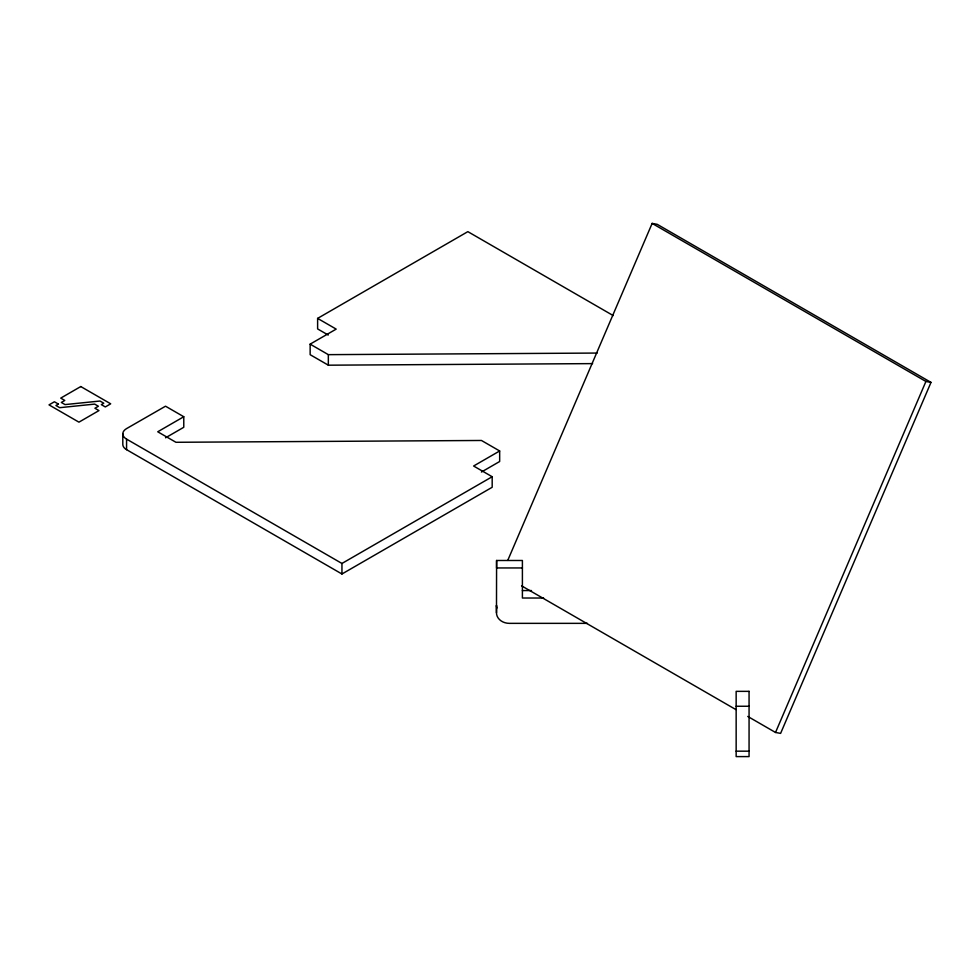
<?xml version="1.0" encoding="UTF-8"?>
<svg xmlns="http://www.w3.org/2000/svg" width="980" height="980" viewBox="0 0 980 980"><rect width="100%" height="100%" fill="white"/><g stroke="black" fill="none" stroke-linecap="round" stroke-linejoin="round"><path stroke-width="1.47" d="M587.424 623.354L509.367 623.354A12.912 10.535 0 0 1 496.48 612.794L496.591 560.487L522.401 560.487L522.401 598.021L543.594 598.021M507.775 560.352L652.141 223.403L657.225 224.334L931 382.396L780.607 733.383L775.523 732.464L747.752 716.429M775.523 732.464L925.916 381.465L931 382.396M328.227 335.05L317.618 328.925L317.618 318.39L467.852 231.648L613.198 315.572M165.547 437.803L183.775 427.28L183.775 416.733L157.731 431.776L175.935 442.286L481.462 440.473L499.665 450.971L499.665 461.507L481.425 472.041M592.618 363.617L328.337 365.185L310.146 354.687L310.146 344.139L336.189 329.109L317.618 318.39M499.665 450.971L473.61 466.015L492.18 476.733L492.18 487.268L341.947 573.998L126.567 449.661A12.912 7.448 0 0 1 122.806 444.381L122.806 433.846M183.775 416.733L165.522 406.198L126.604 428.579A12.912 7.448 0 0 0 126.567 439.113L341.947 563.463L492.18 476.733M310.146 344.139L328.337 354.65L597.2 353.057M522.401 567.947L496.591 567.947L496.591 560.487M522.401 590.56L531.491 590.56M736.152 706.249L749.063 706.249M736.152 751.17L749.063 751.17M652.141 223.403L925.916 381.465M521.593 585.856L735.845 709.557M496.48 612.794L496.48 605.346A12.912 10.535 0 0 0 496.909 608.066M341.947 563.463L341.947 573.998M328.337 354.65L328.337 365.185M126.567 439.113L126.567 449.661M80.776 386.549L60.736 398.113L64.79 400.452L61.324 402.449L65.035 404.593L99.997 401.028L103.782 403.209L101.32 404.63L105.313 406.933L110.703 403.821L80.776 386.549M58.383 404.066L55.921 405.487L59.707 407.68L94.668 404.103L98.38 406.247L94.913 408.244L98.968 410.583L78.939 422.16L49 404.875L54.402 401.776L58.383 404.066M749.063 691.353L736.152 691.353L736.152 756.597L749.063 756.597L749.063 691.353"/></g></svg>
